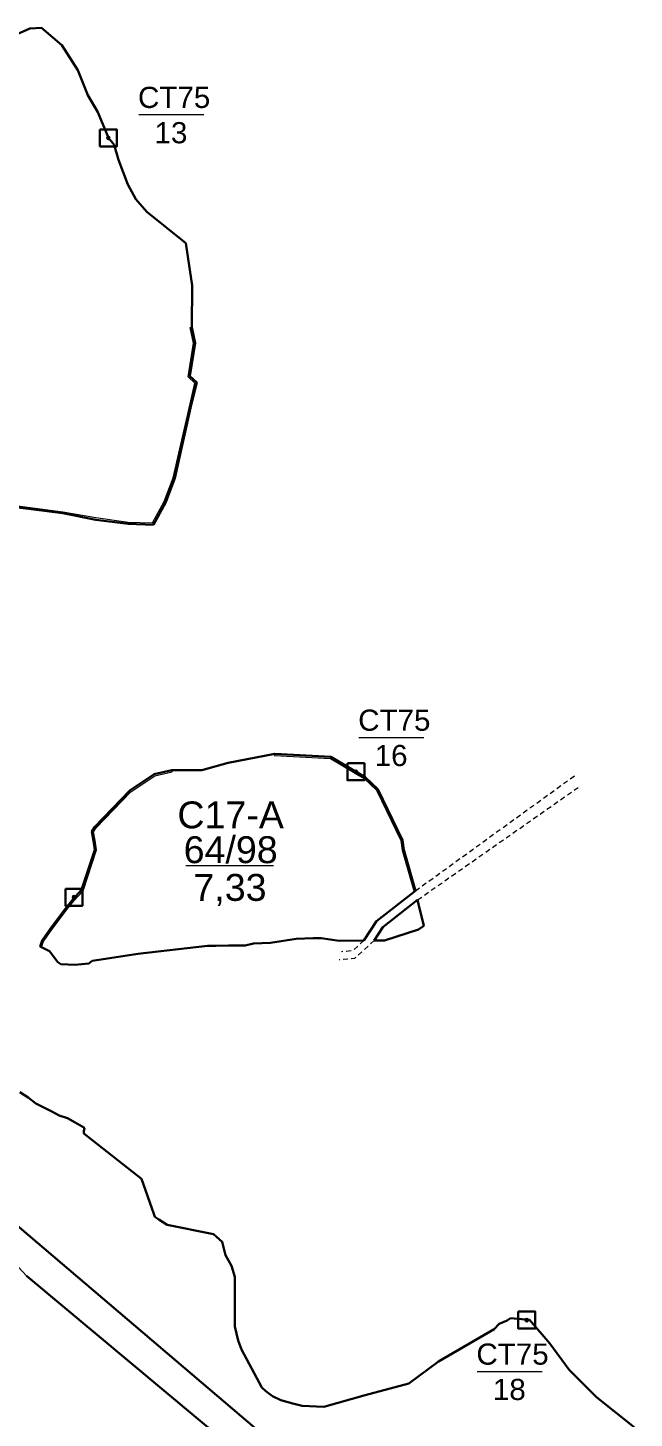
# Model space of a CAD drawing. Header units: metres. Extents: x 393207 to 397708, y 1541328 to 1545523.
# Drawn here: x 396043 to 396760, y 1543350 to 1544994 of the extents above; entities that cross this region are included whole.
import ezdxf
from ezdxf.enums import TextEntityAlignment as Align

# ---------------------------------------------------------------- set-up
doc = ezdxf.new("R2010")
doc.units = ezdxf.units.M
doc.header["$MEASUREMENT"] = 0
doc.linetypes.add('DGN Style 2', pattern=[9.82123, 5.892738, -3.928492])
doc.layers.add('RanhTwo', color=3, linetype='Continuous', lineweight=0)
doc.styles.add('Style-Arial', font='arial.ttf')
doc.styles.add('Style-vnarial', font='vnarial.shx')

# ---------------------------------------------------------------- blocks, each defined once
blk = doc.blocks.new('*U0')
at = {"color": 0, "linetype": 'Continuous', "lineweight": -2, "ltscale": 10, "flags": 128}
blk.add_lwpolyline([(-150, 150), (150, 150), (150, -150), (-150, -150), (-150, 150)], close=True, dxfattribs=at)
at = {"color": 0, "linetype": 'Continuous', "lineweight": -2, "ltscale": 10}
blk.add_circle((-0.02828, 0.016065), 22.5, dxfattribs=at)
blk = doc.blocks.new('*U17')
at = {"layer": 'RanhTwo', "color": 3, "linetype": 'Continuous', "lineweight": 13}
blk.add_line((-61.590494, 0.736004), (61.441766, 0.736004), dxfattribs=at)
at = {"layer": 'RanhTwo', "color": 3, "linetype": 'Continuous', "lineweight": 13, "style": 'Style-vnarial'}
for s, p in [('CT75', (-62.927441, 13.404394)), ('13', (-31.75311, -53.404336))]:
    blk.add_text(s, height=40, dxfattribs=at).set_placement(p)
blk = doc.blocks.new('*U20')
at = {"layer": 'RanhTwo', "color": 3, "linetype": 'Continuous', "lineweight": 13}
blk.add_line((-61.590494, 0.736004), (61.441766, 0.736004), dxfattribs=at)
at = {"layer": 'RanhTwo', "color": 3, "linetype": 'Continuous', "lineweight": 13, "style": 'Style-vnarial'}
for s, p in [('CT75', (-62.927441, 13.404394)), ('16', (-31.75311, -53.404336))]:
    blk.add_text(s, height=40, dxfattribs=at).set_placement(p)
blk = doc.blocks.new('*U22')
at = {"layer": 'RanhTwo', "color": 3, "linetype": 'Continuous', "lineweight": 13}
blk.add_line((-61.590494, 0.736004), (61.441766, 0.736004), dxfattribs=at)
at = {"layer": 'RanhTwo', "color": 3, "linetype": 'Continuous', "lineweight": 13, "style": 'Style-vnarial'}
for s, p in [('CT75', (-62.927441, 13.404394)), ('18', (-31.75311, -53.404336))]:
    blk.add_text(s, height=40, dxfattribs=at).set_placement(p)
blk = doc.blocks.new('*U42')
at = {"layer": 'RanhTwo', "color": 3, "linetype": 'Continuous', "lineweight": 13}
blk.add_line((-66.520877, -1.660429), (63.750129, -1.660429), dxfattribs=at)
at = {"layer": 'RanhTwo', "color": 3, "linetype": 'Continuous', "lineweight": 13, "style": 'Style-Arial'}
blk.add_text('7,33', height=40, dxfattribs=at).set_placement((-1.025137, -54.422685), align=Align.CENTER)
at = {"layer": 'RanhTwo', "color": 3, "linetype": 'Continuous', "lineweight": 13, "insert": (-0.000029, 1.089388), "char_height": 40, "attachment_point": 8, "line_spacing_factor": 0.776524, "style": 'Style-Arial'}
blk.add_mtext('C17-A\\P64/98', dxfattribs=at)

msp = doc.modelspace()

# ---------------------------------------------------------------- linework, layer by layer
at = {"layer": 'RanhTwo', "color": 3, "linetype": 'Continuous', "lineweight": 30}
for p, q in [((395988.029, 1544967.273), (396045.812, 1544993.12)), ((396045.812, 1544993.12), (396059.369, 1544993.91)), ((396059.369, 1544993.91), (396083.3486, 1544973.5875)), ((396083.3486, 1544973.5875), (396102.27, 1544943.741)), ((396102.27, 1544943.741), (396114.383, 1544914.246)), ((396114.383, 1544914.246), (396126.185, 1544894.021)), ((396126.185, 1544894.021), (396138.622, 1544863.817)), ((396138.622, 1544863.817), (396145.547, 1544855.454)), ((396145.547, 1544855.454), (396150.666, 1544837.812)), ((396150.666, 1544837.812), (396161.381, 1544808.705)), ((396161.381, 1544808.705), (396170.857, 1544791.44)), ((396170.857, 1544791.44), (396184.101, 1544776.245)), ((396184.101, 1544776.245), (396230.125, 1544739.393)), ((396230.125, 1544739.393), (396237.62, 1544689.368)), ((396237.2367, 1544639.9627), (396237.62, 1544689.368)), ((396237.2367, 1544639.9627), (396241.2529, 1544621.2057)), ((396234.8329, 1544582.1817), (396241.2529, 1544621.2057)), ((396234.8329, 1544582.1817), (396242.9289, 1544574.6014)), ((396236.207, 1544548.298), (396242.9289, 1544574.6014)), ((396216.9726, 1544461.3693), (396236.207, 1544548.298)), ((396206.4765, 1544433.275), (396216.9726, 1544461.3693)), ((396013.0011, 1544429.4221), (396084.513, 1544420.317)), ((396191.6814, 1544406.558), (396206.4765, 1544433.275)), ((396084.513, 1544420.317), (396123.612, 1544412.435)), ((396123.612, 1544412.435), (396161.8925, 1544407.6073)), ((396161.8925, 1544407.6073), (396191.6814, 1544406.558)), ((396280.248, 1544124.873), (396335.205, 1544135.538)), ((396335.205, 1544135.538), (396401.582, 1544132.057)), ((396249.026, 1544116.282), (396280.248, 1544124.873)), ((396401.582, 1544132.057), (396431.338, 1544114.546)), ((396163.826, 1544092.283), (396192.726, 1544111.693)), ((396192.726, 1544111.693), (396213.662, 1544116.451)), ((396213.662, 1544116.451), (396249.026, 1544116.282)), ((396431.338, 1544114.546), (396442.185, 1544107.99)), ((396442.185, 1544107.99), (396456.901, 1544093.961)), ((396122.587, 1544049.572), (396163.826, 1544092.283)), ((396456.901, 1544093.961), (396486.0651, 1544033.6936)), ((396118.927, 1544043.848), (396122.587, 1544049.572)), ((396118.927, 1544043.848), (396120.958, 1544032.891)), ((396106.902, 1543974.748), (396122.431, 1544022.269)), ((396120.958, 1544032.891), (396122.431, 1544022.269)), ((396486.0651, 1544033.6936), (396487.585, 1544022.219)), ((396487.585, 1544022.219), (396501.5463, 1543973.8198)), ((396096.317, 1543963.211), (396106.902, 1543974.748)), ((396455.264, 1543937.8107), (396499.7974, 1543972.459)), ((396499.7974, 1543972.459), (396501.5463, 1543973.8198)), ((396069.469, 1543928.206), (396087.907, 1543952.782)), ((396087.907, 1543952.782), (396096.317, 1543963.211)), ((396462.7546, 1543930.9684), (396504.0354, 1543963.0862)), ((396504.0354, 1543963.0862), (396505.25, 1543957.829)), ((396505.25, 1543957.829), (396511.49, 1543932.22)), ((396440.5363, 1543914.9114), (396455.264, 1543937.8107)), ((396060.211, 1543915.211), (396069.469, 1543928.206)), ((396452.759, 1543915.0161), (396462.7546, 1543930.9684)), ((396464.9, 1543915.12), (396505.15, 1543927.94)), ((396505.15, 1543927.94), (396511.49, 1543932.22)), ((396057.861, 1543908.114), (396060.211, 1543915.211)), ((396057.861, 1543908.114), (396059.6626, 1543907.1925)), ((396059.6626, 1543907.1925), (396069.128, 1543902.351)), ((396173.153, 1543899.347), (396255.55, 1543908.89)), ((396255.55, 1543908.89), (396265.44, 1543908.93)), ((396265.44, 1543908.93), (396280.44, 1543909.26)), ((396280.44, 1543909.26), (396290.79, 1543909.26)), ((396290.79, 1543909.26), (396300.12, 1543909.23)), ((396300.12, 1543909.23), (396310.08, 1543911.4)), ((396310.08, 1543911.4), (396320.04, 1543911.86)), ((396320.04, 1543911.86), (396330.01, 1543912.32)), ((396330.01, 1543912.32), (396360.61, 1543917.18)), ((396360.61, 1543917.18), (396380.4, 1543918)), ((396380.4, 1543918), (396390.18, 1543917.85)), ((396390.18, 1543917.85), (396411.17, 1543914.66)), ((396411.17, 1543914.66), (396440.5363, 1543914.9114)), ((396452.759, 1543915.0161), (396464.9, 1543915.12)), ((396069.128, 1543902.351), (396078.753, 1543889.456)), ((396078.753, 1543889.456), (396082.197, 1543887.115)), ((396082.197, 1543887.115), (396099.079, 1543886.221)), ((396099.079, 1543886.221), (396115.535, 1543887.805)), ((396115.535, 1543887.805), (396119.486, 1543891.146)), ((396119.486, 1543891.146), (396135.079, 1543893.429)), ((396135.079, 1543893.429), (396173.153, 1543899.347)), ((396034.013, 1543735.77), (396043.574, 1543729.487)), ((396043.574, 1543729.487), (396052.73, 1543722.43)), ((396052.73, 1543722.43), (396062.28, 1543717.54)), ((396062.28, 1543717.54), (396071.69, 1543712.73)), ((396071.69, 1543712.73), (396080.53, 1543708.03)), ((396080.53, 1543708.03), (396090.27, 1543704.99)), ((396090.27, 1543704.99), (396099.18, 1543699.91)), ((396099.18, 1543699.91), (396110.22, 1543693.46)), ((396109.6792, 1543689.5005), (396110.22, 1543693.46)), ((396109.35, 1543687.09), (396109.6792, 1543689.5005)), ((396109.35, 1543687.09), (396177.57, 1543633.39)), ((396177.57, 1543633.39), (396192.31, 1543591.98)), ((396014.9796, 1543591.6439), (396588.1352, 1543103.6254)), ((396192.31, 1543591.98), (396193.614, 1543588.366)), ((396193.614, 1543588.366), (396198.0776, 1543585.3811)), ((396198.0776, 1543585.3811), (396207.988, 1543579.141)), ((396207.988, 1543579.141), (396262.817, 1543567.771)), ((396262.817, 1543567.771), (396272.926, 1543558.853)), ((396272.926, 1543558.853), (396276.958, 1543543.187)), ((396276.958, 1543543.187), (396284.139, 1543530.608)), ((396284.139, 1543530.608), (396288.136, 1543517.551)), ((396041.6305, 1543518.5473), (396287.7484, 1543313.3632)), ((396288, 1543458.94), (396288.136, 1543517.551)), ((396594.633, 1543455.697), (396600.585, 1543461.961)), ((396600.585, 1543461.961), (396609.792, 1543465.708)), ((396609.792, 1543465.708), (396613.943, 1543468.5102)), ((396613.943, 1543468.5102), (396636.36, 1543466.7)), ((396636.36, 1543466.7), (396660.38, 1543438.83)), ((396288, 1543458.94), (396291.923, 1543442.084)), ((396528.73, 1543417.24), (396594.633, 1543455.697)), ((396291.923, 1543442.084), (396295.724, 1543431.55)), ((396295.724, 1543431.55), (396319.874, 1543386.481)), ((396660.38, 1543438.83), (396683.05, 1543407.45)), ((396493.59, 1543391.28), (396528.73, 1543417.24)), ((396683.05, 1543407.45), (396715.5, 1543375.16)), ((396319.874, 1543386.481), (396324.611, 1543382.514)), ((396324.611, 1543382.514), (396332.433, 1543376.451)), ((396393.17, 1543363.9), (396442.15, 1543377.48)), ((396442.15, 1543377.48), (396493.59, 1543391.28)), ((396332.433, 1543376.451), (396342.226, 1543371.799)), ((396342.226, 1543371.799), (396356.428, 1543367.776)), ((396356.428, 1543367.776), (396367.399, 1543364.993)), ((396367.399, 1543364.993), (396393.17, 1543363.9)), ((396715.5, 1543375.16), (396759.99, 1543339.93))]:
    msp.add_line(p, q, dxfattribs=at)
at = {"layer": 'RanhTwo', "color": 3, "linetype": 'DGN Style 2', "lineweight": 0}
for p, q in [((396501.546338, 1543973.819761), (396689.274046, 1544109.731445)), ((396504.035425, 1543963.086179), (396695.547915, 1544097.261641))]:
    msp.add_line(p, q, dxfattribs=at)
at = {"layer": 'RanhTwo', "color": 3, "linetype": 'Continuous', "lineweight": 0, "flags": 128}
for points in [[(396237.2367, 1544639.9627), (396237.62, 1544689.368), (396230.125, 1544739.393), (396184.101, 1544776.245), (396170.857, 1544791.44), (396161.381, 1544808.705), (396150.666, 1544837.812), (396145.547, 1544855.454), (396138.622, 1544863.817), (396126.185, 1544894.021), (396114.383, 1544914.246), (396102.27, 1544943.741), (396083.3486, 1544973.5875), (396059.369, 1544993.91), (396045.812, 1544993.12), (395988.029, 1544967.273)], [(395800.003, 1544288.794), (395810.984, 1544330.636), (395850.196, 1544336.279), (395858.7111, 1544346.7099), (395862.409, 1544349.045), (395863.64, 1544354.822), (395881.803, 1544409.646), (395892.936, 1544421.309), (395912.454, 1544429.47), (395956.711, 1544436.222), (396000.238, 1544432.223), (396013.24, 1544431.409), (396084.7163, 1544421.792), (396123.757, 1544414.908), (396162.023, 1544409.604), (396190.526, 1544408.6), (396204.655, 1544434.114), (396215.033, 1544461.857), (396235.159, 1544549.447), (396240.707, 1544573.942), (396232.686, 1544581.452), (396239.218, 1544621.157), (396235.281, 1544639.544), (396237.2367, 1544639.9627)], [(396237.2367, 1544639.9627), (396241.2529, 1544621.2057), (396234.8329, 1544582.1817), (396242.9289, 1544574.6014), (396236.207, 1544548.298), (396216.9726, 1544461.3693), (396206.4765, 1544433.275), (396191.6814, 1544406.558), (396161.8925, 1544407.6073), (396123.612, 1544412.435), (396084.513, 1544420.317), (396013.0011, 1544429.4221)], [(396213.662, 1544116.451), (396249.026, 1544116.282), (396280.248, 1544124.873), (396335.205, 1544135.538)], [(396335.205, 1544135.538), (396334.904, 1544133.754), (396400.989, 1544130.0853), (396430.3135, 1544112.8283), (396440.9633, 1544106.3915), (396455.2586, 1544092.7635), (396484.1247, 1544033.1121), (396485.622, 1544021.8076), (396499.7974, 1543972.459)], [(396499.7974, 1543972.459), (396501.5463, 1543973.8198), (396487.585, 1544022.219), (396486.0651, 1544033.6936), (396456.901, 1544093.961), (396442.185, 1544107.99), (396431.338, 1544114.546), (396401.582, 1544132.057), (396335.205, 1544135.538)], [(396059.6626, 1543907.1925), (396057.861, 1543908.114), (396060.211, 1543915.211), (396069.469, 1543928.206), (396087.907, 1543952.782), (396096.317, 1543963.211), (396106.902, 1543974.748), (396122.431, 1544022.269), (396120.958, 1544032.891), (396118.927, 1544043.848), (396122.587, 1544049.572), (396163.826, 1544092.283), (396192.726, 1544111.693), (396213.662, 1544116.451)], [(396059.6626, 1543907.1925), (396062.0148, 1543914.2961), (396063.3627, 1543916.1881), (396071.0836, 1543927.0255), (396089.4858, 1543951.5538), (396097.8338, 1543961.9059), (396108.6685, 1543973.7151), (396124.4754, 1544022.0865), (396122.9328, 1544033.2108), (396121.0374, 1544043.436), (396124.1645, 1544048.3264), (396165.1173, 1544090.7411), (396193.5321, 1544109.8252), (396214.1052, 1544114.5007), (396213.662, 1544116.451)], [(396059.6626, 1543907.1925), (396069.128, 1543902.351), (396078.753, 1543889.456), (396082.197, 1543887.115), (396099.079, 1543886.221), (396115.535, 1543887.805), (396119.486, 1543891.146), (396135.079, 1543893.429), (396173.153, 1543899.347), (396255.55, 1543908.89), (396265.44, 1543908.93), (396280.44, 1543909.26), (396290.79, 1543909.26), (396300.12, 1543909.23), (396310.08, 1543911.4), (396320.04, 1543911.86), (396330.01, 1543912.32), (396360.61, 1543917.18), (396380.4, 1543918), (396390.18, 1543917.85), (396411.17, 1543914.66), (396440.5363, 1543914.9114), (396455.264, 1543937.8107), (396499.7974, 1543972.459)], [(396511.49, 1543932.22), (396505.25, 1543957.829), (396504.0354, 1543963.0862), (396462.7546, 1543930.9684), (396452.759, 1543915.0161), (396464.9, 1543915.12), (396505.15, 1543927.94), (396511.49, 1543932.22)], [(396034.013, 1543735.77), (396043.574, 1543729.487), (396052.73, 1543722.43), (396062.28, 1543717.54), (396071.69, 1543712.73), (396080.53, 1543708.03), (396090.27, 1543704.99), (396099.18, 1543699.91), (396110.22, 1543693.46), (396109.6792, 1543689.5005), (396109.35, 1543687.09), (396177.57, 1543633.39), (396192.31, 1543591.98), (396193.614, 1543588.366), (396198.0776, 1543585.3811), (396207.988, 1543579.141), (396262.817, 1543567.771), (396272.926, 1543558.853), (396276.958, 1543543.187), (396284.139, 1543530.608), (396288.136, 1543517.551), (396288, 1543458.94), (396291.923, 1543442.084), (396295.724, 1543431.55), (396319.874, 1543386.481), (396324.611, 1543382.514), (396332.433, 1543376.451), (396342.226, 1543371.799), (396356.428, 1543367.776), (396367.399, 1543364.993), (396393.17, 1543363.9), (396442.15, 1543377.48), (396493.59, 1543391.28), (396528.73, 1543417.24), (396594.633, 1543455.697), (396600.585, 1543461.961), (396609.792, 1543465.708), (396613.943, 1543468.5102), (396636.36, 1543466.7), (396660.38, 1543438.83), (396683.05, 1543407.45), (396715.5, 1543375.16), (396759.99, 1543339.93)], [(396588.1352, 1543103.6254), (396014.9796, 1543591.6439)], [(395998.1458, 1543576.5578), (396006.6087, 1543561.0262), (396021.857, 1543540.3566), (396041.6305, 1543518.5473), (396287.7484, 1543313.3632), (396288.3109, 1543312.8864)]]:
    msp.add_lwpolyline(points, dxfattribs=at)
at = {"layer": 'RanhTwo', "color": 3, "linetype": 'DGN Style 2', "lineweight": 0, "flags": 128}
for points in [[(396452.759, 1543915.0161), (396429.468376, 1543893.781814), (396411.435196, 1543892.123514)], [(396440.5363, 1543914.9114), (396427.391377, 1543902.925568), (396413.96761, 1543901.691257)]]:
    msp.add_lwpolyline(points, dxfattribs=at)

# ---------------------------------------------------------------- block references
at = {"layer": 'RanhTwo', "color": 3, "linetype": 'Continuous', "lineweight": 13}
for name, p, xscale, yscale, zscale in [('*U17', (396212.895605, 1544890.792724), 0.625, 0.625, 0.625), ('*U20', (396473.120184, 1544154.612227), 0.625, 0.625, 0.625), ('*U42', (396283.08289, 1544005.172875), 0.794896, 0.794896, 0.794896), ('*U22', (396612.844941, 1543405.276949), 0.625, 0.625, 0.625)]:
    msp.add_blockref(name, p, dxfattribs=dict(at, xscale=xscale, yscale=yscale, zscale=zscale))
at = {"layer": 'RanhTwo', "color": 3, "linetype": 'Continuous', "lineweight": 30, "ltscale": 0.666667, "xscale": 0.066667, "yscale": 0.066667, "zscale": 0.066667}
for p in [(396138.5745, 1544863.625), (396431.078, 1544114.478), (396097.803, 1543966.221), (396633.007, 1543466.338)]:
    msp.add_blockref('*U0', p, dxfattribs=at)

doc.saveas('drawing.dxf')
